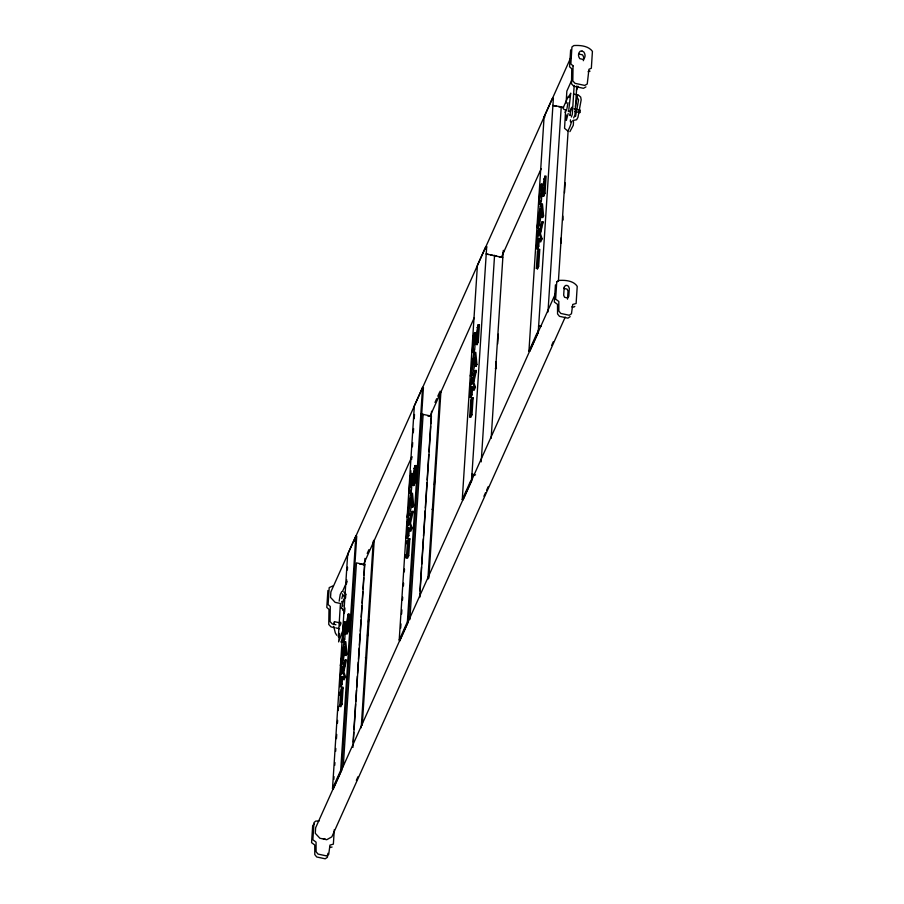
<?xml version="1.0" encoding="UTF-8"?>
<svg xmlns="http://www.w3.org/2000/svg" width="904" height="904" viewBox="0 0 904 904"><rect width="100%" height="100%" fill="white"/><g stroke="black" fill="none" stroke-linecap="round" stroke-linejoin="round"><path stroke-width="1.36" d="M341.147 641.128L341.249 642.461L342.978 638.891M327.892 590.515L326.796 607.42L328.988 609.409L328.762 624.472L331 626.879L334.638 627.647M340.345 604.527L338.378 636.913L339.158 634.857M332.514 788.57L347.678 554.208L355.86 535.993L356.73 536.174L341.576 770.536L333.192 789.226L332.514 788.57L340.695 770.344L355.86 535.993M346.447 628.416C343.61 632.54 346.345 638.043 343.452 642.145L342.345 641.614L343.43 624.856L344.684 622.054L345.848 622.189L345.509 627.444M333.192 789.226L333.373 786.423M333.825 779.417L334.005 776.604M334.729 765.36L334.909 762.558M335.644 751.314L335.825 748.501M336.457 738.658L336.729 734.443M337.452 723.2L337.644 720.386M338.277 710.555L338.548 706.34M339.271 695.097L339.452 692.283M342.616 676.734L342.13 684.136L340.853 686.983L339.734 686.464L340.819 669.706L342.074 666.903L343.237 667.039L342.921 671.954M341.091 666.982L341.271 664.169M341.915 654.338L342.187 650.123M342.819 640.281L343.091 636.066M343.723 626.223L344.006 622.009M344.639 612.166L344.91 607.951M345.543 598.12L345.814 593.905M346.458 584.063L346.729 579.848M347.362 570.006L347.543 567.192M342.345 641.614C342.593 639.49 347.735 612.234 345.904 633.693L347.091 634.054L348.368 631.207L349.475 614.11L348.243 614.132C347.961 615.308 343.158 640.823 344.684 622.054M339.734 686.464C342.435 684.339 340.164 670.045 342.865 679.514L344.266 676.373L342.672 671.401L345.26 659.92L346.481 659.909L343.825 671.728L345.475 676.689L344.04 679.887M342.074 666.903L341.656 674.237L345.26 659.92M339.734 706.295L340.797 689.775L341.949 687.221L343.136 687.277L342.051 704.137L340.887 706.736L339.734 706.295L340.876 703.741L341.949 687.221M334.299 829.646L333.361 844.144L329.96 845.104L328.706 854.404L326.513 855.907L318.027 854.088L316.095 851.704L316.061 842.121L312.874 839.759L313.982 822.629L315.654 821.137L319.293 820.821M345.904 633.693L347.159 630.89L348.243 614.132M343.249 766.682L356.436 562.887L364.741 564.661L352.933 747.371M353.08 742.218L353.724 732.387M353.905 729.573L355.543 704.272M355.724 701.459L356.447 690.215M356.628 687.413L357.351 676.169M357.543 673.356L358.266 662.112M358.447 659.298L359.171 648.055M359.351 645.241L360.086 633.998M360.267 631.184L360.99 619.941M361.171 617.138L361.905 605.895M362.086 603.081L362.809 591.837M362.99 589.024L363.713 577.78M363.905 574.967L364.967 558.423M361.204 727.788L373.273 541.134M367.521 636.156L367.962 629.173M368.414 622.189L368.595 619.398M362.255 725.166L374.245 539.925M399.206 640.055L414.36 405.704L422.541 387.477L423.422 387.669L408.258 622.031L399.873 640.71L399.206 640.055L407.388 621.839L422.541 387.477M413.67 478.691C410.201 483.109 413.094 489.098 410.145 493.629L409.026 493.109L410.111 476.34L411.365 473.549L412.529 473.685L412.19 478.928M409.218 529.462L408.823 535.62L407.534 538.479L406.427 537.959L407.501 521.201L408.766 518.399L409.919 518.523L409.602 523.439M399.873 640.71L400.054 637.919M400.687 628.099L400.958 623.884M401.591 614.042L401.873 609.827M402.506 599.996L402.687 597.182M403.41 585.939L403.591 583.125M404.325 571.882L404.506 569.068M405.229 557.824L405.41 555.022M406.145 543.767L406.325 540.965M407.049 529.721L407.229 526.908M407.953 515.664L408.145 512.851M408.868 501.607L409.049 498.793M409.772 487.55L409.953 484.747M410.687 473.504L410.868 470.69M411.591 459.447L411.772 456.633M412.416 446.802L412.687 442.576M413.32 432.745L413.591 428.53M414.224 418.688L414.507 414.473M400.076 640.247L400.257 637.444M409.026 493.109C409.275 490.974 414.416 463.729 412.586 485.177L413.772 485.55L415.049 482.691L416.156 465.594L414.925 465.616C414.642 466.803 409.84 492.318 411.365 473.549M410.145 493.629L410.314 490.996M406.427 537.959C409.116 535.835 406.845 521.529 409.546 530.998L410.958 527.868L409.354 522.896L411.941 511.415L413.162 511.404L410.506 523.213L412.156 528.185L410.721 531.382M408.766 518.399L408.337 525.732L411.941 511.415M406.416 557.791L407.489 541.259L408.631 538.705L409.828 538.773L408.732 555.621L407.568 558.231L406.416 557.791L407.557 555.237L408.631 538.705M412.586 485.177L413.84 482.386L414.925 465.616M413.772 485.55L413.942 482.883M409.851 619.568L423.117 414.382M419.592 596.527L419.772 593.713M419.953 590.9L421.49 567.011M421.682 564.198L423.309 538.897M423.49 536.083L425.129 510.794M425.309 507.98L426.948 482.679M427.129 479.866L428.767 454.576M428.948 451.763L430.586 426.462M430.767 423.648L431.57 411.252M419.705 597.465L431.434 416.156L420.744 413.874M427.886 579.272L440.045 391.229M434.383 484.86L434.745 479.267M428.858 578.063L440.926 391.421M462.26 499.618L477.414 265.267L485.595 247.041L486.691 246.758L471.526 481.12L463.142 499.81L462.26 499.618L470.442 481.403L471.526 481.12M476.939 337.78C473.47 342.198 476.363 348.187 473.413 352.718L472.295 352.198L473.38 335.429L474.634 332.638L475.798 332.774L475.459 338.017M472.487 388.55L472.08 394.709L470.803 397.568L469.684 397.048L470.769 380.29L472.035 377.488L473.187 377.612L472.871 382.528M472.295 352.198C472.543 350.063 477.685 322.818 475.854 344.266L477.041 344.639L478.318 341.78L479.425 324.683L478.193 324.705C477.911 325.892 473.108 351.407 474.634 332.638M473.413 352.718L473.583 350.085M470.803 397.568L470.973 394.935M469.684 397.048C472.385 394.924 470.114 380.618 472.815 390.087L474.216 386.957L472.622 381.985L475.21 370.504L476.431 370.493L473.775 382.302L475.425 387.274L473.99 390.471M472.035 377.488L471.606 384.821L475.21 370.504M469.684 416.88L470.747 400.348L471.899 397.794L473.086 397.862L472.001 414.71L470.837 417.32L469.684 416.88L470.826 414.326L471.899 397.794M475.854 344.266L477.109 341.475L478.193 324.705M477.041 344.639L477.21 341.972M471.323 481.595L471.978 474.125L475.549 474.894M481.21 461.854L494.567 255.256M491.154 438.338L503.313 250.318M497.652 343.949L498.285 334.175M528.942 351.114L544.106 116.752L552.287 98.536L553.372 98.253L538.219 332.615L529.823 351.294L528.942 351.114L537.123 332.887L538.219 332.615M543.632 189.275C540.151 193.682 543.044 199.671 540.095 204.214L538.976 203.682L540.061 186.925L541.315 184.122L542.479 184.258L542.219 188.201M539.247 238.803L538.773 246.204L537.484 249.052L536.377 248.532L537.462 231.774L538.716 228.972L539.88 229.107L539.631 232.791M540.095 204.214L540.264 201.581M538.976 203.682C539.225 201.558 544.366 174.314 542.536 195.761L543.722 196.123L544.999 193.275L546.106 176.178L544.875 176.201C544.592 177.376 539.79 202.903 541.315 184.122M536.377 248.532C539.066 246.419 536.795 232.113 539.496 241.583L540.908 238.441L539.304 233.469L541.891 222L543.112 221.988L540.456 233.797L542.106 238.758L540.671 241.967L539.824 239.549M538.716 228.972L538.287 236.317L541.891 222M536.366 268.375L537.439 251.843L538.581 249.289L539.778 249.346L538.682 266.205L537.518 268.804L536.366 268.375L537.518 265.821L538.581 249.289M537.484 249.052L537.654 246.43M537.518 268.804L537.699 266.002M543.722 196.123L543.892 193.456M542.536 195.761L543.79 192.959L544.875 176.201M538.004 333.079L538.185 330.288M547.982 311.936L561.248 106.74M565.61 110.299L564.548 128.289L567.712 130.933C568.684 130.458 573.226 119.091 570.424 121.814L570.424 119.836M566.051 103.44L566.853 91.101L571.723 80.23M566.232 114.887L566.322 120.413L568.175 113.475M555.44 284.873L554.333 302.004L557.519 304.377L557.553 313.948L559.486 316.343L567.972 318.151L570.164 316.649M570.65 49.867L569.554 66.772L571.746 68.76L571.52 83.823L573.757 86.23L583.453 88.309L585.939 86.908M558.389 281.393L568.107 131.012M560.943 243.21L561.305 237.628M564.514 192.642L565.147 182.868M574.176 85.405L572.3 114.379L571.351 117.023M572.966 121.712L573.057 120.39M576.808 85.97L574.944 114.944L573.656 117.87M567.497 299.179L568.017 291.235L567.124 289.122L564.028 288.455M574.017 108.808L580.345 110.164L579.758 112.616L574.899 111.576M327.949 853.308L327.406 857.297L325.214 858.8L316.728 856.981L314.795 854.596L314.75 845.025L311.575 842.652L312.682 825.521L314.355 824.03M340.435 665.4L343.61 643.964L344.627 641.727L345.814 641.784L346.966 653.852L346.221 655.524L345.023 655.185C344.401 644.01 341.565 665.378 340.435 665.4L341.542 665.943L342.921 662.858L343.916 656.304L345.362 653.083M344.435 652.688L344.831 649.976M407.116 516.896L410.303 495.448L411.309 493.211L412.495 493.279L413.648 505.347L412.902 507.008L411.704 506.681C411.094 495.494 408.246 516.862 407.116 516.896L408.224 517.427L409.602 514.353L411.569 505.641M408.224 517.427L408.631 514.692M411.32 502.827L411.715 500.104M470.385 375.985L473.572 354.537L474.577 352.3L475.764 352.368L476.916 364.436L476.171 366.097L474.973 365.77C474.351 354.583 471.515 375.951 470.385 375.985L471.492 376.516L472.871 373.442L474.837 364.73M471.492 376.516L471.899 373.781M474.385 363.272L474.984 359.193M537.066 227.469L540.253 206.033L541.259 203.795L542.445 203.863L543.598 215.92L542.852 217.593L541.654 217.254C541.044 206.078 538.196 227.446 537.066 227.469L538.174 228.011L539.552 224.938L540.547 218.384L542.004 215.152M540.863 216.124L541.665 210.688M343.384 601.058L345.102 596.019M568.819 109.542L570.74 93.157L569.283 96.027M567.091 107.757L567.961 102.649M575.543 116.48L578.594 99.847L577.306 97.485M575.452 106.435L577.645 94.683M343.181 672.892L345.43 662.169M409.862 524.376L410.427 521.698M473.131 383.465L473.696 380.787M540.095 233.616L541.496 226.927M343.124 629.704L338.616 641.896L339.576 633.467M341.825 598.617L342.684 595.216M568.842 97.542L569.057 96.705M341.904 606.381L343.633 599.668M334.457 621.692L334.062 624.11L334.457 621.692L340.446 622.969M570.797 109.486L571.803 107.248L570.684 111.181M570.616 57.969L330.887 591.86L330.536 597.397L335.135 602.346L340.627 603.522M354.492 541.157L356.176 537.428M422.304 390.166L423.422 387.669M485.572 249.255L486.691 246.758M552.728 105.429L563.621 107.248M342.593 591.239L346.933 581.588M563.486 107.101L568.379 96.219M367.205 553.44L368.888 549.7M435.005 402.438L436.688 398.698M437.807 396.212L439.491 392.472M502.895 253.402L503.98 250.973M363.272 564.921L411.795 456.859M430.281 415.682L474.182 317.914M501.336 257.448L541.191 168.686M576.436 90.208L578.164 86.343M364.741 564.661L359.781 564.119M502.669 257.493L486.047 253.945L488.42 254.453M344.989 624.088L345.848 622.189M411.67 475.583L412.529 473.685M415.298 467.504L416.156 465.594M474.939 334.672L475.798 332.774M478.566 326.593L479.425 324.683M345.023 655.185L345.757 653.558L344.627 641.727M411.704 506.681L412.439 505.042L411.309 493.211M474.973 365.77L475.707 364.131L474.577 352.3M541.654 217.254L542.389 215.627L541.259 203.795M341.972 689.888L342.752 688.147M409.049 540.502L409.828 538.773M472.317 399.591L473.086 397.862M365.578 659.999L366.482 657.988L365.352 657.784M555.361 293.856L315.643 827.748L315.281 833.285L319.88 838.245L326.739 839.714L331.847 836.833L565.215 317.101M356.357 780.355L357.995 776.717M483.922 496.262L485.561 492.623M486.646 490.194L488.284 486.555M551.689 345.328L553.327 341.689M542.061 224.237L543.112 221.988M475.38 372.753L476.431 370.493M412.111 513.664L413.162 511.404M565.045 112.378L566.977 108.74M574.82 306.388L573.735 307.134L571.791 306.863M332.062 847.037L329.689 847.511M590.029 71.156L588.063 71.687M573.531 121.69L573.305 125.227L569.893 131.645M341.791 591.566L340.232 594.516L339.169 601.16M340.593 622.155L340.944 623.557L339.927 625.817M573.317 120.413L576.594 119.757L577.972 117.283L581.17 99.824L580.684 97.09L578.526 95.169L573.464 94.027M333.079 585.848L329.192 587.623L328.096 604.527L330.288 606.505L330.062 621.579L332.299 623.986L335.938 624.754M323.327 838.799L324.898 838.607M578.955 54.07L582.492 54.828A8.181 6.192 24.2 0 1 583.295 60.715M543.62 179.003L544.829 179.026M476.939 327.508L478.148 327.542M413.67 468.419L414.879 468.453M540.253 206.033L541.417 206.135M537.439 251.843L538.603 251.956M470.747 400.348L471.922 400.461M407.489 541.259L408.653 541.372M537.462 231.774L538.592 231.955M470.769 380.29L471.911 380.471M407.501 521.201L408.642 521.382M540.061 186.925L541.202 187.117M473.38 335.429L474.51 335.621M410.111 476.34L411.252 476.532M495.302 368.369L496.432 368.572L495.867 361.86M432.033 509.28L433.163 509.483L432.937 506.794M553.915 105.689L556.288 106.197M558.661 106.706L561.045 107.214M544.106 116.752L544.976 116.944M490.793 254.962L493.166 255.47M494.352 255.719L496.737 256.227M499.11 256.736L501.483 257.244M541.044 326.129L538.456 326.084L540.829 326.593M427.66 415.863L430.033 416.371M471.775 474.6L474.148 475.108M407.388 621.839L408.258 622.031M340.695 770.344L341.576 770.536M335.847 627.907L339.486 628.698M542.389 215.627L543.598 215.92M475.707 364.131L476.916 364.436M412.439 505.042L413.648 505.347M345.757 653.558L346.966 653.852M543.79 192.959L544.999 193.275M477.109 341.475L478.318 341.78M413.84 482.386L415.049 482.691M347.159 630.89L348.368 631.207M540.908 238.441L542.106 238.758M474.216 386.957L475.425 387.274M410.958 527.868L412.156 528.185M344.266 676.373L345.475 676.689M538.174 238.136L539.315 238.441M471.481 386.641L472.634 386.957M408.224 527.552L409.365 527.868M565.61 109.892L563.983 109.429L562.751 107.836M537.518 265.821L538.682 266.205M470.826 414.326L472.001 414.71M407.557 555.237L408.732 555.621M340.876 703.741L342.051 704.137M537.631 245.741L538.773 246.204M470.95 394.246L472.08 394.709M407.681 535.157L408.823 535.62M341 683.673L342.13 684.136M540.242 200.891L541.372 201.355M473.549 349.396L474.69 349.871M410.28 490.307L411.422 490.782M343.599 638.812L344.74 639.286M538.422 224.452L539.552 224.938M471.741 372.968L472.871 373.442M408.472 513.879L409.602 514.353M341.791 662.383L342.921 662.858M569.068 111.633L568.107 110.989L570.481 110.842L570.028 115.542L569.961 114.944M348.345 554.864L347.678 554.208M340.706 607.386L341.735 608.392M336.763 635.286L335.327 632.936L333.678 626.28M343.825 591.86L345.769 594.674M342.277 593.905L344.763 597.499M341.746 607.861L342.989 610.336M341.689 601.431L342.91 606.087M343.418 609.771L343.949 613.567M579.656 111.881L579.758 112.616M475.945 363.747L476.171 366.097M412.676 504.658L412.902 507.008M562.774 216.033L563.113 220.056M573.046 65.868L572.82 80.931L575.057 83.337L584.752 85.417L587.238 84.015L588.945 69.269L591.34 68.263L592.425 51.358C588.447 45.844 580.142 45.132 573.848 45.562L571.949 46.974L570.853 63.879L573.046 65.868M343.068 653.75C346.311 650.936 343.362 639.365 343.068 653.75M409.749 505.234C413.038 502.409 409.941 490.782 409.749 505.234M473.018 364.323C476.261 361.521 473.312 349.95 473.018 364.323M539.699 215.819C542.988 212.982 539.891 201.366 539.699 215.819M556.74 281.98L555.632 299.111L558.819 301.484L558.853 311.055L560.796 313.439L569.271 315.259L571.464 313.756L572.729 304.456L576.119 303.495L577.227 286.365C573.531 280.534 564.684 279.935 558.423 280.489L556.74 281.98M564.186 287.246L563.678 295.19L564.571 297.303L567.667 297.958L568.797 296.286L569.317 288.342L568.424 286.218L566.91 285.381L565.328 285.562L564.186 287.246M582.063 51.053L580.266 51.178A8.181 6.192 24.2 0 0 579.78 58.67L583.306 59.427A8.181 6.192 24.2 0 0 583.792 51.935L582.063 51.053"/></g></svg>
